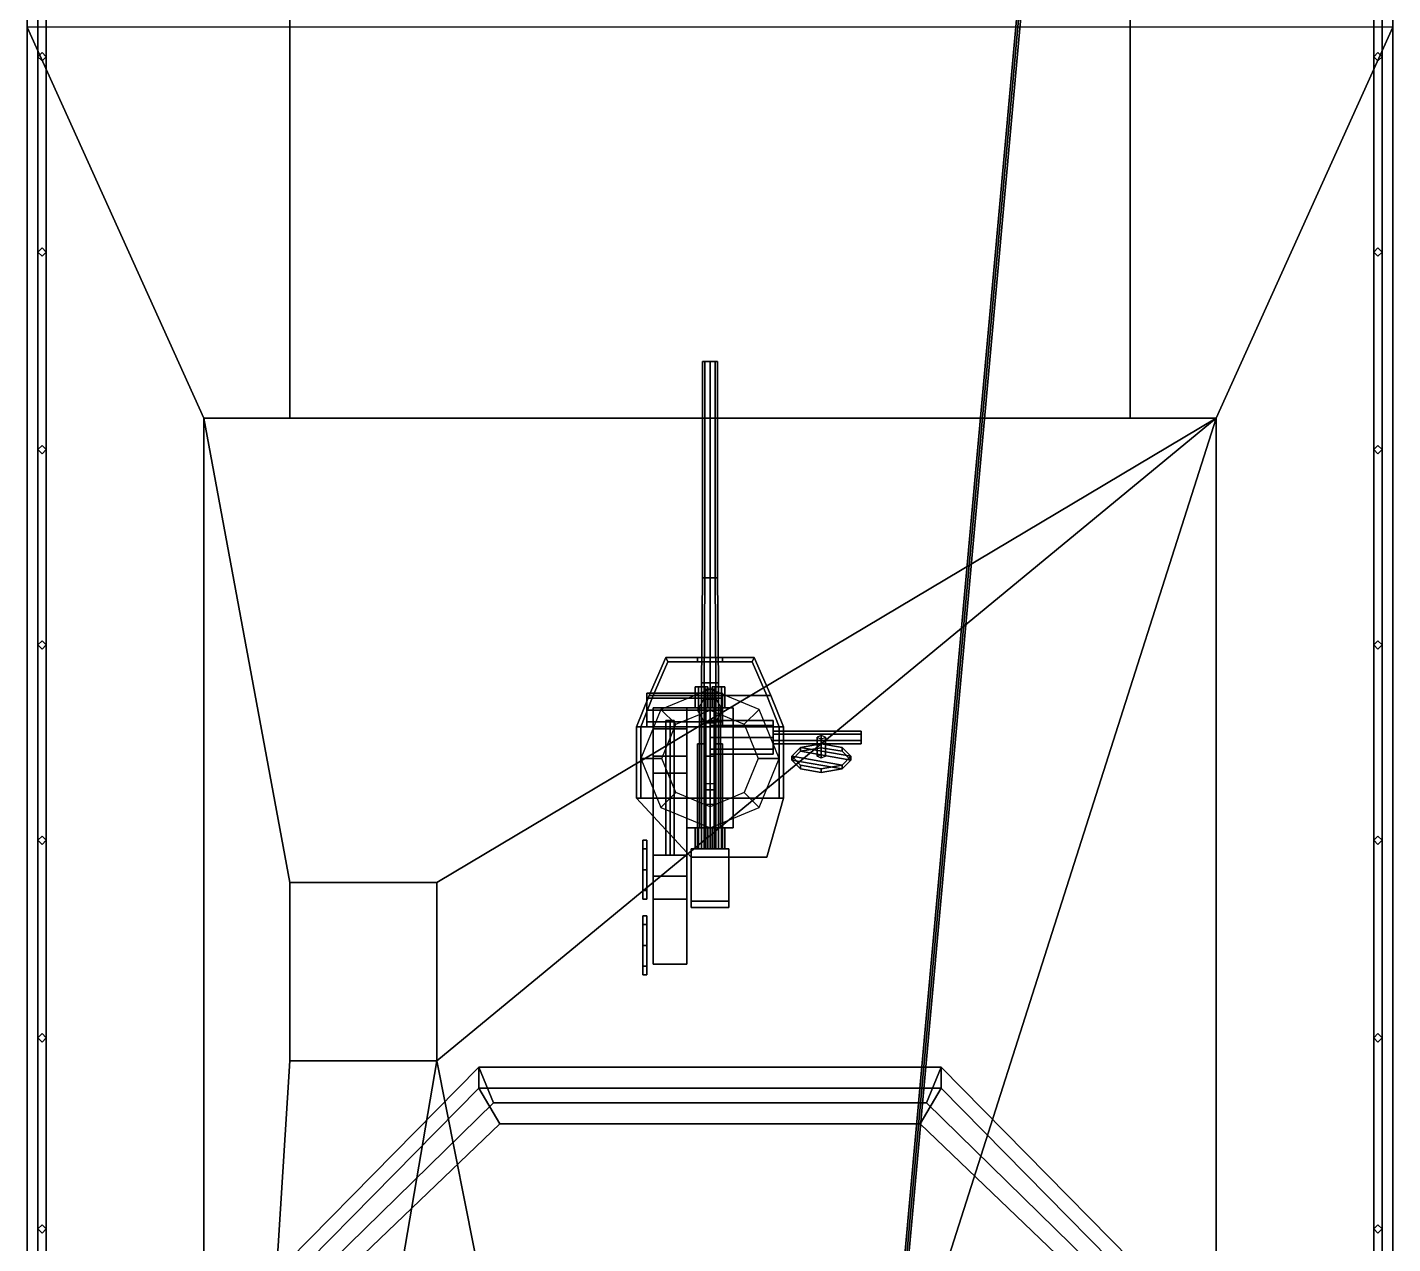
# Model space of a CAD drawing. Header units: millimetres. Extents: x -3.3 to 3.3, y -23.5 to 37.3.
# Drawn here: x -3.25 to 3.25, y -13.18 to -7.39 of the extents above; entities that cross this region are included whole.
import ezdxf

# ---------------------------------------------------------------- set-up
doc = ezdxf.new("R2010")
doc.units = ezdxf.units.MM
for name, color, linetype in [('gun', 1, 'Continuous'), ('railings', 6, 'Continuous'), ('sleeve', 5, 'Continuous'), ('turret', 2, 'Continuous')]:
    doc.layers.add(name, color=color, linetype=linetype)

msp = doc.modelspace()

# ---------------------------------------------------------------- linework, layer by layer
for points in [[(-3.25, 10.1, -1.68), (-3.25, -15.78, -1.68), (-3.25, -23.47), (-3.25, 19.01)], [(3.25, -23.47), (3.25, -15.78, -1.68), (3.25, 10.1, -1.68), (3.25, 19.01)], [(3.25, 10.1, -1.68), (3.25, -15.78, -1.68), (-3.25, -15.78, -1.68), (-3.25, 10.1, -1.68)], [(2.17, 0.51, 4.71), (2.18, 0.51, 4.7), (0.91, -13.53, 6.93), (0.9, -13.53, 6.94)], [(2.18, 0.51, 4.72), (2.17, 0.51, 4.71), (0.9, -13.53, 6.94), (0.91, -13.53, 6.95)], [(2.18, 0.51, 4.7), (2.19, 0.51, 4.71), (0.92, -13.53, 6.94), (0.91, -13.53, 6.93)], [(2.19, 0.51, 4.71), (2.18, 0.51, 4.72), (0.91, -13.53, 6.95), (0.92, -13.53, 6.94)], [(-3.25, -7.39), (-3.25, -15.78), (-3.25, -15.78, 2.17), (-3.25, -7.39, 2.17)], [(-3.25, -7.39, 2.17), (-3.25, -15.78, 2.17), (3.25, -15.78, 2.17), (3.25, -7.39, 2.17)], [(-3.25, -7.39, 2.17), (-3.25, -15.78, 2.17), (-2.41, -15.78, 2.17), (-2.41, -9.25, 2.17)], [(-3.25, -7.39, 2.17), (-2.41, -9.25, 2.17), (-2, -9.25, 2.17), (-2, -7.39, 2.17)], [(2, -9.25, 2.17), (2.41, -9.25, 2.17), (3.25, -7.39, 2.17), (2, -7.39, 2.17)], [(2.41, -15.78, 2.17), (3.25, -15.78, 2.17), (3.25, -7.39, 2.17), (2.41, -9.25, 2.17)], [(3.25, -15.78, 2.17), (3.25, -15.78), (3.25, -7.39), (3.25, -7.39, 2.17)], [(-2, -11.46, 3.3), (-2, -12.31, 3.3), (-2, -12.31, 3.32), (-2, -11.46, 3.32)], [(-1.3, -11.46, 3.32), (-1.3, -11.46, 3.3), (-2, -11.46, 3.3), (-2, -11.46, 3.32)], [(-2, -11.46, 3.32), (-2, -12.31, 3.32), (-1.3, -12.31, 3.32), (-1.3, -11.46, 3.32)], [(-1.3, -12.31, 3.32), (-1.3, -12.31, 3.3), (-1.3, -11.46, 3.3), (-1.3, -11.46, 3.32)], [(-2.41, -13.86, 4.19), (-2.41, -13.67, 4.37), (-1.1, -12.34, 4.37), (-1.03, -12.51, 4.19)], [(-2.41, -13.67, 4.37), (-2.41, -13.77, 4.37), (-1.1, -12.44, 4.37), (-1.1, -12.34, 4.37)], [(-2, -12.31, 3.32), (-2, -12.31, 3.3), (-1.3, -12.31, 3.3), (-1.3, -12.31, 3.32)], [(-1.1, -12.34, 4.37), (-1.1, -12.44, 4.37), (1.1, -12.44, 4.37), (1.1, -12.34, 4.37)], [(1.1, -12.34, 4.37), (1.03, -12.51, 4.19), (-1.03, -12.51, 4.19), (-1.1, -12.34, 4.37)], [(2.41, -13.67, 4.37), (2.41, -13.86, 4.19), (1.03, -12.51, 4.19), (1.1, -12.34, 4.37)], [(1.1, -12.34, 4.37), (1.1, -12.44, 4.37), (2.41, -13.77, 4.37), (2.41, -13.67, 4.37)], [(-1, -12.61, 4.19), (-1.1, -12.44, 4.37), (-2.41, -13.77, 4.37), (-2.41, -13.96, 4.19)], [(-1.1, -12.44, 4.37), (-1, -12.61, 4.19), (1, -12.61, 4.19), (1.1, -12.44, 4.37)], [(1.1, -12.44, 4.37), (1, -12.61, 4.19), (2.41, -13.96, 4.19), (2.41, -13.77, 4.37)], [(-2.41, -13.86, 3.3), (-2.41, -13.86, 4.19), (-1.03, -12.51, 4.19), (-1.03, -12.51, 3.3)], [(1.03, -12.51, 4.19), (1.03, -12.51, 3.3), (-1.03, -12.51, 3.3), (-1.03, -12.51, 4.19)], [(2.41, -13.86, 4.19), (2.41, -13.86, 3.3), (1.03, -12.51, 3.3), (1.03, -12.51, 4.19)], [(-1, -12.61, 3.3), (-1, -12.61, 4.19), (-2.41, -13.96, 4.19), (-2.41, -13.96, 3.3)], [(-1, -12.61, 4.19), (-1, -12.61, 3.3), (1, -12.61, 3.3), (1, -12.61, 4.19)], [(1, -12.61, 4.19), (1, -12.61, 3.3), (2.41, -13.96, 3.3), (2.41, -13.96, 4.19)]]:
    msp.add_3dface(points)
at = {"color": 3}
for points in [[(-2, -9.25, 3.83), (-2, 7.41, 3.83), (-2, 4.65, 3.51), (-2, -7.39, 3.51)], [(-2, 7.41, 3.83), (-2, -9.25, 3.83), (2, -9.25, 3.83), (2, 7.41, 3.83)], [(2, 7.41, 3.83), (2, -9.25, 3.83), (2, -7.39, 3.51), (2, 4.65, 3.51)], [(-2, -7.39, 3.51), (-2, -7.39, 2.17), (-2, -9.25, 2.17), (-2, -9.25, 3.83)], [(2, -9.25, 3.83), (2, -9.25, 2.17), (2, -7.39, 2.17), (2, -7.39, 3.51)], [(-2.41, -9.25, 3.3), (-2.41, -18.8, 3.3), (-2, -12.31, 3.3), (-2, -11.46, 3.3)], [(-2.41, -9.25, 2.17), (-2.41, -18.8, 2.17), (-2.41, -18.8, 3.3), (-2.41, -9.25, 3.3)], [(-2.41, -9.25, 3.3), (-2, -11.46, 3.3), (-1.3, -11.46, 3.3), (2.41, -9.25, 3.3)], [(-2, -9.25, 3.3), (-2, -9.25, 2.17), (-2.41, -9.25, 2.17), (-2.41, -9.25, 3.3)], [(-2, -9.25, 3.83), (-2, -9.25, 3.3), (2, -9.25, 3.3), (2, -9.25, 3.83)], [(2.41, -9.25, 3.3), (2.41, -9.25, 3.3), (-1.3, -11.46, 3.3), (-1.3, -12.31, 3.3)], [(1.08, -13.42, 3.3), (2.41, -9.25, 3.3), (-1.3, -12.31, 3.3), (-1.08, -13.42, 3.3)], [(1.08, -13.42, 3.3), (1.08, -15.28, 3.3), (2.41, -18.8, 3.3), (2.41, -9.25, 3.3)], [(2.41, -9.25, 3.3), (2.41, -9.25, 2.17), (2, -9.25, 2.17), (2, -9.25, 3.3)], [(2.41, -18.8, 3.3), (2.41, -18.8, 2.17), (2.41, -9.25, 2.17), (2.41, -9.25, 3.3)], [(-2, -12.31, 3.3), (-2.41, -18.8, 3.3), (-2.41, -18.8, 3.3), (-1.3, -12.31, 3.3)], [(-1.3, -12.31, 3.3), (-2.41, -18.8, 3.3), (-1.08, -15.28, 3.3), (-1.08, -13.42, 3.3)]]:
    msp.add_3dface(points, dxfattribs=at)
at = {"layer": 'gun'}
for points in [[(-0.035, -8.98, 4.53), (-0.0247, -8.98, 4.5053), (-0.0247, -10.01, 4.5053), (-0.035, -10.01, 4.53)], [(-0.0247, -8.98, 4.5547), (-0.035, -8.98, 4.53), (-0.035, -10.01, 4.53), (-0.0247, -10.01, 4.5547)], [(0.0247, -8.98, 4.5053), (-0.035, -8.98, 4.53), (-0.0247, -8.98, 4.5547), (0.035, -8.98, 4.53)], [(0, -8.98, 4.495), (-0.0247, -8.98, 4.5053), (-0.035, -8.98, 4.53), (0.0247, -8.98, 4.5053)], [(-0.0247, -8.98, 4.5053), (0, -8.98, 4.495), (0, -10.01, 4.495), (-0.0247, -10.01, 4.5053)], [(0, -8.98, 4.565), (-0.0247, -8.98, 4.5547), (-0.0247, -10.01, 4.5547), (0, -10.01, 4.565)], [(0.035, -8.98, 4.53), (-0.0247, -8.98, 4.5547), (0, -8.98, 4.565), (0.0247, -8.98, 4.5547)], [(0, -8.98, 4.495), (0.0247, -8.98, 4.5053), (0.0247, -10.01, 4.5053), (0, -10.01, 4.495)], [(0.0247, -8.98, 4.5547), (0, -8.98, 4.565), (0, -10.01, 4.565), (0.0247, -10.01, 4.5547)], [(0.0247, -8.98, 4.5053), (0.035, -8.98, 4.53), (0.035, -10.01, 4.53), (0.0247, -10.01, 4.5053)], [(0.035, -8.98, 4.53), (0.0247, -8.98, 4.5547), (0.0247, -10.01, 4.5547), (0.035, -10.01, 4.53)], [(-0.035, -10.01, 4.53), (-0.0247, -10.01, 4.5053), (-0.0283, -10.51, 4.5017), (-0.04, -10.51, 4.53)], [(-0.0247, -10.01, 4.5547), (-0.035, -10.01, 4.53), (-0.04, -10.51, 4.53), (-0.0283, -10.51, 4.5583)], [(-0.0247, -10.01, 4.5053), (0, -10.01, 4.495), (0, -10.51, 4.49), (-0.0283, -10.51, 4.5017)], [(0, -10.01, 4.565), (-0.0247, -10.01, 4.5547), (-0.0283, -10.51, 4.5583), (0, -10.51, 4.57)], [(0, -10.01, 4.495), (0.0247, -10.01, 4.5053), (0.0283, -10.51, 4.5017), (0, -10.51, 4.49)], [(0.0247, -10.01, 4.5547), (0, -10.01, 4.565), (0, -10.51, 4.57), (0.0283, -10.51, 4.5583)], [(0.0247, -10.01, 4.5053), (0.035, -10.01, 4.53), (0.04, -10.51, 4.53), (0.0283, -10.51, 4.5017)], [(0.035, -10.01, 4.53), (0.0247, -10.01, 4.5547), (0.0283, -10.51, 4.5583), (0.04, -10.51, 4.53)], [(-0.04, -11.3, 4.53), (-0.0283, -11.3, 4.5583), (-0.0283, -10.51, 4.5583), (-0.04, -10.51, 4.53)], [(-0.0283, -11.3, 4.5017), (-0.04, -11.3, 4.53), (-0.04, -10.51, 4.53), (-0.0283, -10.51, 4.5017)], [(-0.0283, -11.3, 4.5583), (0, -11.3, 4.57), (0, -10.51, 4.57), (-0.0283, -10.51, 4.5583)], [(0, -11.3, 4.49), (-0.0283, -11.3, 4.5017), (-0.0283, -10.51, 4.5017), (0, -10.51, 4.49)], [(0, -11.3, 4.57), (0.0283, -11.3, 4.5583), (0.0283, -10.51, 4.5583), (0, -10.51, 4.57)], [(0.0283, -11.3, 4.5017), (0, -11.3, 4.49), (0, -10.51, 4.49), (0.0283, -10.51, 4.5017)], [(0.0283, -11.3, 4.5583), (0.04, -11.3, 4.53), (0.04, -10.51, 4.53), (0.0283, -10.51, 4.5583)], [(0.04, -11.3, 4.53), (0.0283, -11.3, 4.5017), (0.0283, -10.51, 4.5017), (0.04, -10.51, 4.53)], [(-0.06, -11.3, 4.64), (-0.04, -11.3, 4.66), (-0.04, -10.8, 4.66), (-0.06, -10.8, 4.64)], [(-0.04, -11.3, 4.62), (-0.06, -11.3, 4.64), (-0.06, -10.8, 4.64), (-0.04, -10.8, 4.62)], [(-0.04, -11.3, 4.66), (-0.02, -11.3, 4.64), (-0.02, -10.8, 4.64), (-0.04, -10.8, 4.66)], [(-0.02, -11.3, 4.64), (-0.04, -11.3, 4.62), (-0.04, -10.8, 4.62), (-0.02, -10.8, 4.64)], [(0.02, -11.3, 4.64), (0.04, -11.3, 4.66), (0.04, -10.8, 4.66), (0.02, -10.8, 4.64)], [(0.04, -11.3, 4.62), (0.02, -11.3, 4.64), (0.02, -10.8, 4.64), (0.04, -10.8, 4.62)], [(0.04, -11.3, 4.66), (0.06, -11.3, 4.64), (0.06, -10.8, 4.64), (0.04, -10.8, 4.66)], [(0.06, -11.3, 4.64), (0.04, -11.3, 4.62), (0.04, -10.8, 4.62), (0.06, -10.8, 4.64)], [(0.09, -11.3, 4.67), (0.09, -11.3, 4.48), (-0.09, -11.3, 4.48), (-0.09, -11.3, 4.67)], [(-0.09, -11.34, 4.61), (-0.09, -11.3, 4.48), (-0.09, -11.55, 4.54), (-0.09, -11.55, 4.61)], [(0.09, -11.34, 4.67), (0.09, -11.3, 4.67), (-0.09, -11.3, 4.67), (-0.09, -11.34, 4.67)], [(-0.09, -11.3, 4.67), (-0.09, -11.3, 4.48), (-0.09, -11.34, 4.61), (-0.09, -11.34, 4.67)], [(-0.09, -11.55, 4.54), (-0.09, -11.3, 4.48), (-0.09, -11.58, 4.48), (-0.09, -11.58, 4.54)], [(-0.09, -11.58, 4.48), (-0.09, -11.3, 4.48), (0.09, -11.3, 4.48), (0.09, -11.58, 4.48)], [(0.09, -11.55, 4.54), (0.09, -11.3, 4.48), (0.09, -11.34, 4.61), (0.09, -11.55, 4.61)], [(0.09, -11.34, 4.61), (0.09, -11.3, 4.48), (0.09, -11.3, 4.67), (0.09, -11.34, 4.67)], [(0.09, -11.58, 4.48), (0.09, -11.3, 4.48), (0.09, -11.55, 4.54), (0.09, -11.58, 4.54)], [(0.09, -11.55, 4.61), (0.09, -11.34, 4.61), (-0.09, -11.34, 4.61), (-0.09, -11.55, 4.61)], [(-0.09, -11.34, 4.67), (-0.09, -11.34, 4.61), (0.09, -11.34, 4.61), (0.09, -11.34, 4.67)], [(-0.09, -11.55, 4.61), (-0.09, -11.55, 4.54), (0.09, -11.55, 4.54), (0.09, -11.55, 4.61)], [(0.09, -11.58, 4.54), (0.09, -11.55, 4.54), (-0.09, -11.55, 4.54), (-0.09, -11.58, 4.54)], [(-0.09, -11.58, 4.54), (-0.09, -11.58, 4.48), (0.09, -11.58, 4.48), (0.09, -11.58, 4.54)]]:
    msp.add_3dface(points, dxfattribs=at)
at = {"layer": 'railings'}
for points in [[(-3.16, 20.36, 2.65), (-3.16, -23.38, 2.65), (-3.2, -23.38, 2.65), (-3.2, 20.36, 2.65)], [(-3.2, 20.36, 2.65), (-3.2, -23.38, 2.65), (-3.16, -23.38, 2.65), (-3.16, 20.36, 2.65)], [(-3.2, 20.36, 3.11), (-3.2, -23.38, 3.11), (-3.16, -23.38, 3.11), (-3.16, 20.36, 3.11)], [(-3.16, 20.36, 3.11), (-3.16, -23.38, 3.11), (-3.2, -23.38, 3.11), (-3.2, 20.36, 3.11)], [(3.16, 20.36, 2.65), (3.16, -23.38, 2.65), (3.2, -23.38, 2.65), (3.2, 20.36, 2.65)], [(3.2, 20.36, 2.65), (3.2, -23.38, 2.65), (3.16, -23.38, 2.65), (3.16, 20.36, 2.65)], [(3.16, 20.36, 3.11), (3.16, -23.38, 3.11), (3.2, -23.38, 3.11), (3.2, 20.36, 3.11)], [(3.2, 20.36, 3.11), (3.2, -23.38, 3.11), (3.16, -23.38, 3.11), (3.16, 20.36, 3.11)], [(-3.18, -7.51, 2.17), (-3.2, -7.53, 2.17), (-3.2, -7.53, 3.11), (-3.18, -7.51, 3.11)], [(-3.2, -7.53, 2.17), (-3.18, -7.55, 2.17), (-3.18, -7.55, 3.11), (-3.2, -7.53, 3.11)], [(-3.16, -7.53, 2.17), (-3.18, -7.51, 2.17), (-3.18, -7.51, 3.11), (-3.16, -7.53, 3.11)], [(-3.18, -7.55, 2.17), (-3.16, -7.53, 2.17), (-3.16, -7.53, 3.11), (-3.18, -7.55, 3.11)], [(3.18, -7.51, 2.17), (3.16, -7.53, 2.17), (3.16, -7.53, 3.11), (3.18, -7.51, 3.11)], [(3.16, -7.53, 2.17), (3.18, -7.55, 2.17), (3.18, -7.55, 3.11), (3.16, -7.53, 3.11)], [(3.2, -7.53, 2.17), (3.18, -7.51, 2.17), (3.18, -7.51, 3.11), (3.2, -7.53, 3.11)], [(3.18, -7.55, 2.17), (3.2, -7.53, 2.17), (3.2, -7.53, 3.11), (3.18, -7.55, 3.11)], [(-3.18, -8.44, 2.17), (-3.2, -8.46, 2.17), (-3.2, -8.46, 3.11), (-3.18, -8.44, 3.11)], [(-3.16, -8.46, 2.17), (-3.18, -8.44, 2.17), (-3.18, -8.44, 3.11), (-3.16, -8.46, 3.11)], [(3.18, -8.44, 2.17), (3.16, -8.46, 2.17), (3.16, -8.46, 3.11), (3.18, -8.44, 3.11)], [(3.2, -8.46, 2.17), (3.18, -8.44, 2.17), (3.18, -8.44, 3.11), (3.2, -8.46, 3.11)], [(-3.2, -8.46, 2.17), (-3.18, -8.48, 2.17), (-3.18, -8.48, 3.11), (-3.2, -8.46, 3.11)], [(-3.18, -8.48, 2.17), (-3.16, -8.46, 2.17), (-3.16, -8.46, 3.11), (-3.18, -8.48, 3.11)], [(3.16, -8.46, 2.17), (3.18, -8.48, 2.17), (3.18, -8.48, 3.11), (3.16, -8.46, 3.11)], [(3.18, -8.48, 2.17), (3.2, -8.46, 2.17), (3.2, -8.46, 3.11), (3.18, -8.48, 3.11)], [(-3.18, -9.38, 2.17), (-3.2, -9.4, 2.17), (-3.2, -9.4, 3.11), (-3.18, -9.38, 3.11)], [(-3.2, -9.4, 2.17), (-3.18, -9.42, 2.17), (-3.18, -9.42, 3.11), (-3.2, -9.4, 3.11)], [(-3.16, -9.4, 2.17), (-3.18, -9.38, 2.17), (-3.18, -9.38, 3.11), (-3.16, -9.4, 3.11)], [(-3.18, -9.42, 2.17), (-3.16, -9.4, 2.17), (-3.16, -9.4, 3.11), (-3.18, -9.42, 3.11)], [(3.18, -9.38, 2.17), (3.16, -9.4, 2.17), (3.16, -9.4, 3.11), (3.18, -9.38, 3.11)], [(3.16, -9.4, 2.17), (3.18, -9.42, 2.17), (3.18, -9.42, 3.11), (3.16, -9.4, 3.11)], [(3.2, -9.4, 2.17), (3.18, -9.38, 2.17), (3.18, -9.38, 3.11), (3.2, -9.4, 3.11)], [(3.18, -9.42, 2.17), (3.2, -9.4, 2.17), (3.2, -9.4, 3.11), (3.18, -9.42, 3.11)], [(-3.18, -10.31, 2.17), (-3.2, -10.33, 2.17), (-3.2, -10.33, 3.11), (-3.18, -10.31, 3.11)], [(-3.2, -10.33, 2.17), (-3.18, -10.35, 2.17), (-3.18, -10.35, 3.11), (-3.2, -10.33, 3.11)], [(-3.16, -10.33, 2.17), (-3.18, -10.31, 2.17), (-3.18, -10.31, 3.11), (-3.16, -10.33, 3.11)], [(-3.18, -10.35, 2.17), (-3.16, -10.33, 2.17), (-3.16, -10.33, 3.11), (-3.18, -10.35, 3.11)], [(3.18, -10.31, 2.17), (3.16, -10.33, 2.17), (3.16, -10.33, 3.11), (3.18, -10.31, 3.11)], [(3.16, -10.33, 2.17), (3.18, -10.35, 2.17), (3.18, -10.35, 3.11), (3.16, -10.33, 3.11)], [(3.2, -10.33, 2.17), (3.18, -10.31, 2.17), (3.18, -10.31, 3.11), (3.2, -10.33, 3.11)], [(3.18, -10.35, 2.17), (3.2, -10.33, 2.17), (3.2, -10.33, 3.11), (3.18, -10.35, 3.11)], [(-3.18, -11.24, 2.17), (-3.2, -11.26, 2.17), (-3.2, -11.26, 3.11), (-3.18, -11.24, 3.11)], [(-3.16, -11.26, 2.17), (-3.18, -11.24, 2.17), (-3.18, -11.24, 3.11), (-3.16, -11.26, 3.11)], [(3.18, -11.24, 2.17), (3.16, -11.26, 2.17), (3.16, -11.26, 3.11), (3.18, -11.24, 3.11)], [(3.2, -11.26, 2.17), (3.18, -11.24, 2.17), (3.18, -11.24, 3.11), (3.2, -11.26, 3.11)], [(-3.2, -11.26, 2.17), (-3.18, -11.28, 2.17), (-3.18, -11.28, 3.11), (-3.2, -11.26, 3.11)], [(-3.18, -11.28, 2.17), (-3.16, -11.26, 2.17), (-3.16, -11.26, 3.11), (-3.18, -11.28, 3.11)], [(3.16, -11.26, 2.17), (3.18, -11.28, 2.17), (3.18, -11.28, 3.11), (3.16, -11.26, 3.11)], [(3.18, -11.28, 2.17), (3.2, -11.26, 2.17), (3.2, -11.26, 3.11), (3.18, -11.28, 3.11)], [(-3.18, -12.18, 2.17), (-3.2, -12.2, 2.17), (-3.2, -12.2, 3.11), (-3.18, -12.18, 3.11)], [(-3.2, -12.2, 2.17), (-3.18, -12.22, 2.17), (-3.18, -12.22, 3.11), (-3.2, -12.2, 3.11)], [(-3.16, -12.2, 2.17), (-3.18, -12.18, 2.17), (-3.18, -12.18, 3.11), (-3.16, -12.2, 3.11)], [(-3.18, -12.22, 2.17), (-3.16, -12.2, 2.17), (-3.16, -12.2, 3.11), (-3.18, -12.22, 3.11)], [(3.18, -12.18, 2.17), (3.16, -12.2, 2.17), (3.16, -12.2, 3.11), (3.18, -12.18, 3.11)], [(3.16, -12.2, 2.17), (3.18, -12.22, 2.17), (3.18, -12.22, 3.11), (3.16, -12.2, 3.11)], [(3.2, -12.2, 2.17), (3.18, -12.18, 2.17), (3.18, -12.18, 3.11), (3.2, -12.2, 3.11)], [(3.18, -12.22, 2.17), (3.2, -12.2, 2.17), (3.2, -12.2, 3.11), (3.18, -12.22, 3.11)], [(-3.18, -13.09, 2.17), (-3.2, -13.11, 2.17), (-3.2, -13.11, 3.11), (-3.18, -13.09, 3.11)], [(-3.2, -13.11, 2.17), (-3.18, -13.13, 2.17), (-3.18, -13.13, 3.11), (-3.2, -13.11, 3.11)], [(-3.16, -13.11, 2.17), (-3.18, -13.09, 2.17), (-3.18, -13.09, 3.11), (-3.16, -13.11, 3.11)], [(-3.18, -13.13, 2.17), (-3.16, -13.11, 2.17), (-3.16, -13.11, 3.11), (-3.18, -13.13, 3.11)], [(3.18, -13.09, 2.17), (3.16, -13.11, 2.17), (3.16, -13.11, 3.11), (3.18, -13.09, 3.11)], [(3.16, -13.11, 2.17), (3.18, -13.13, 2.17), (3.18, -13.13, 3.11), (3.16, -13.11, 3.11)], [(3.2, -13.11, 2.17), (3.18, -13.09, 2.17), (3.18, -13.09, 3.11), (3.2, -13.11, 3.11)], [(3.18, -13.13, 2.17), (3.2, -13.11, 2.17), (3.2, -13.11, 3.11), (3.18, -13.13, 3.11)]]:
    msp.add_3dface(points, dxfattribs=at)
at = {"layer": 'sleeve'}
for points in [[(-0.055, -10.63, 4.614), (-0.07, -10.63, 4.64), (-0.07, -10.53, 4.64), (-0.055, -10.53, 4.614)], [(-0.07, -10.63, 4.64), (-0.055, -10.63, 4.666), (-0.055, -10.53, 4.666), (-0.07, -10.53, 4.64)], [(-0.07, -10.53, 4.64), (-0.01, -10.53, 4.64), (-0.025, -10.53, 4.614), (-0.055, -10.53, 4.614)], [(-0.055, -10.53, 4.666), (-0.025, -10.53, 4.666), (-0.01, -10.53, 4.64), (-0.07, -10.53, 4.64)], [(-0.025, -10.63, 4.614), (-0.055, -10.63, 4.614), (-0.055, -10.53, 4.614), (-0.025, -10.53, 4.614)], [(-0.055, -10.63, 4.666), (-0.025, -10.63, 4.666), (-0.025, -10.53, 4.666), (-0.055, -10.53, 4.666)], [(-0.01, -10.63, 4.64), (-0.025, -10.63, 4.614), (-0.025, -10.53, 4.614), (-0.01, -10.53, 4.64)], [(-0.025, -10.63, 4.666), (-0.01, -10.63, 4.64), (-0.01, -10.53, 4.64), (-0.025, -10.53, 4.666)], [(0.025, -10.63, 4.614), (0.01, -10.63, 4.64), (0.01, -10.53, 4.64), (0.025, -10.53, 4.614)], [(0.01, -10.63, 4.64), (0.025, -10.63, 4.666), (0.025, -10.53, 4.666), (0.01, -10.53, 4.64)], [(0.025, -10.53, 4.666), (0.055, -10.53, 4.666), (0.07, -10.53, 4.64), (0.01, -10.53, 4.64)], [(0.01, -10.53, 4.64), (0.07, -10.53, 4.64), (0.055, -10.53, 4.614), (0.025, -10.53, 4.614)], [(0.055, -10.63, 4.614), (0.025, -10.63, 4.614), (0.025, -10.53, 4.614), (0.055, -10.53, 4.614)], [(0.025, -10.63, 4.666), (0.055, -10.63, 4.666), (0.055, -10.53, 4.666), (0.025, -10.53, 4.666)], [(0.07, -10.63, 4.64), (0.055, -10.63, 4.614), (0.055, -10.53, 4.614), (0.07, -10.53, 4.64)], [(0.055, -10.63, 4.666), (0.07, -10.63, 4.64), (0.07, -10.53, 4.64), (0.055, -10.53, 4.666)], [(0.02, -10.7, 4.27), (0.02, -10.54, 4.36), (-0.02, -10.54, 4.36), (-0.02, -10.7, 4.27)], [(-0.02, -10.7, 4.27), (-0.02, -10.54, 4.36), (-0.02, -10.54, 4.32), (-0.02, -10.7, 4.23)], [(-0.02, -10.7, 4.23), (-0.02, -10.54, 4.32), (0.02, -10.54, 4.32), (0.02, -10.7, 4.23)], [(-0.02, -10.54, 4.32), (-0.02, -10.54, 4.36), (0.02, -10.54, 4.36), (0.02, -10.54, 4.32)], [(0.02, -10.54, 4.32), (0.02, -10.54, 4.36), (0.02, -10.7, 4.27), (0.02, -10.7, 4.23)], [(0.11, -10.63, 4.65), (0.11, -10.63, 4.48), (-0.11, -10.63, 4.48), (-0.11, -10.63, 4.65)], [(0.05, -10.63, 4.72), (0.11, -10.63, 4.65), (-0.11, -10.63, 4.65), (-0.05, -10.63, 4.72)], [(-0.11, -10.63, 4.65), (-0.11, -10.63, 4.48), (-0.11, -11.2, 4.48), (-0.11, -11.2, 4.65)], [(-0.11, -11.2, 4.48), (-0.11, -10.63, 4.48), (0.11, -10.63, 4.48), (0.11, -11.2, 4.48)], [(-0.05, -10.63, 4.72), (-0.11, -10.63, 4.65), (-0.11, -11.2, 4.65), (-0.05, -11.2, 4.72)], [(0.05, -11.2, 4.72), (0.05, -10.63, 4.72), (-0.05, -10.63, 4.72), (-0.05, -11.2, 4.72)], [(0.11, -11.2, 4.65), (0.11, -10.63, 4.65), (0.05, -10.63, 4.72), (0.05, -11.2, 4.72)], [(0.11, -11.2, 4.48), (0.11, -10.63, 4.48), (0.11, -10.63, 4.65), (0.11, -11.2, 4.65)], [(-0.02, -10.86, 4.24), (-0.02, -10.7, 4.27), (-0.02, -10.7, 4.23), (-0.02, -10.86, 4.2)], [(0.02, -10.86, 4.24), (0.02, -10.7, 4.27), (-0.02, -10.7, 4.27), (-0.02, -10.86, 4.24)], [(-0.02, -10.86, 4.2), (-0.02, -10.7, 4.23), (0.02, -10.7, 4.23), (0.02, -10.86, 4.2)], [(0.02, -10.7, 4.23), (0.02, -10.7, 4.27), (0.02, -10.86, 4.24), (0.02, -10.86, 4.2)], [(0.02, -11.02, 4.26), (0.02, -10.86, 4.24), (-0.02, -10.86, 4.24), (-0.02, -11.02, 4.26)], [(-0.02, -11.02, 4.26), (-0.02, -10.86, 4.24), (-0.02, -10.86, 4.2), (-0.02, -11.06, 4.22)], [(-0.02, -11.06, 4.22), (-0.02, -10.86, 4.2), (0.02, -10.86, 4.2), (0.02, -11.06, 4.22)], [(0.02, -10.86, 4.2), (0.02, -10.86, 4.24), (0.02, -11.02, 4.26), (0.02, -11.06, 4.22)], [(0.02, -10.99, 4.48), (0.02, -11.02, 4.26), (-0.02, -11.02, 4.26), (-0.02, -10.99, 4.48)], [(-0.02, -10.99, 4.48), (-0.02, -11.02, 4.26), (-0.02, -11.06, 4.22), (-0.02, -11.09, 4.48)], [(0.02, -11.06, 4.22), (0.02, -11.02, 4.26), (0.02, -10.99, 4.48), (0.02, -11.09, 4.48)], [(-0.02, -11.09, 4.48), (-0.02, -11.06, 4.22), (0.02, -11.06, 4.22), (0.02, -11.09, 4.48)], [(-0.11, -11.2, 4.65), (-0.11, -11.2, 4.48), (0.11, -11.2, 4.48), (0.11, -11.2, 4.65)], [(-0.05, -11.2, 4.72), (-0.11, -11.2, 4.65), (0.11, -11.2, 4.65), (0.05, -11.2, 4.72)], [(-0.07, -11.3, 4.64), (-0.055, -11.3, 4.666), (-0.055, -11.2, 4.666), (-0.07, -11.2, 4.64)], [(-0.055, -11.3, 4.614), (-0.07, -11.3, 4.64), (-0.07, -11.2, 4.64), (-0.055, -11.2, 4.614)], [(-0.055, -11.3, 4.666), (-0.025, -11.3, 4.666), (-0.025, -11.2, 4.666), (-0.055, -11.2, 4.666)], [(-0.025, -11.3, 4.614), (-0.055, -11.3, 4.614), (-0.055, -11.2, 4.614), (-0.025, -11.2, 4.614)], [(-0.025, -11.3, 4.666), (-0.01, -11.3, 4.64), (-0.01, -11.2, 4.64), (-0.025, -11.2, 4.666)], [(-0.01, -11.3, 4.64), (-0.025, -11.3, 4.614), (-0.025, -11.2, 4.614), (-0.01, -11.2, 4.64)], [(0.01, -11.3, 4.64), (0.025, -11.3, 4.666), (0.025, -11.2, 4.666), (0.01, -11.2, 4.64)], [(0.025, -11.3, 4.614), (0.01, -11.3, 4.64), (0.01, -11.2, 4.64), (0.025, -11.2, 4.614)], [(0.025, -11.3, 4.666), (0.055, -11.3, 4.666), (0.055, -11.2, 4.666), (0.025, -11.2, 4.666)], [(0.055, -11.3, 4.614), (0.025, -11.3, 4.614), (0.025, -11.2, 4.614), (0.055, -11.2, 4.614)], [(0.055, -11.3, 4.666), (0.07, -11.3, 4.64), (0.07, -11.2, 4.64), (0.055, -11.2, 4.666)], [(0.07, -11.3, 4.64), (0.055, -11.3, 4.614), (0.055, -11.2, 4.614), (0.07, -11.2, 4.64)], [(-0.01, -11.3, 4.64), (-0.07, -11.3, 4.64), (-0.055, -11.3, 4.614), (-0.025, -11.3, 4.614)], [(-0.025, -11.3, 4.666), (-0.055, -11.3, 4.666), (-0.07, -11.3, 4.64), (-0.01, -11.3, 4.64)], [(0.055, -11.3, 4.666), (0.025, -11.3, 4.666), (0.01, -11.3, 4.64), (0.07, -11.3, 4.64)], [(0.07, -11.3, 4.64), (0.01, -11.3, 4.64), (0.025, -11.3, 4.614), (0.055, -11.3, 4.614)]]:
    msp.add_3dface(points, dxfattribs=at)
at = {"layer": 'turret'}
for points in [[(-0.29, -10.57, 4.26), (-0.21, -10.39, 4.18), (-0.21, -10.39, 3.4), (-0.29, -10.57, 3.4)], [(-0.29, -10.57, 3.4), (-0.21, -10.39, 3.4), (0.21, -10.39, 3.4), (0.29, -10.57, 3.4)], [(-0.2, -10.41, 4.18), (-0.21, -10.39, 4.18), (-0.29, -10.57, 4.26), (-0.27, -10.57, 4.26)], [(-0.21, -10.39, 4.18), (-0.06, -10.39, 4.18), (-0.06, -10.39, 3.42), (-0.21, -10.39, 3.4)], [(0.06, -10.39, 3.42), (0.21, -10.39, 3.4), (-0.21, -10.39, 3.4), (-0.06, -10.39, 3.42)], [(-0.06, -10.41, 4.18), (-0.06, -10.39, 4.18), (-0.21, -10.39, 4.18), (-0.2, -10.41, 4.18)], [(-0.06, -10.41, 3.42), (-0.06, -10.39, 3.42), (-0.06, -10.39, 4.18), (-0.06, -10.41, 4.18)], [(0.06, -10.41, 3.42), (0.06, -10.39, 3.42), (-0.06, -10.39, 3.42), (-0.06, -10.41, 3.42)], [(0.06, -10.41, 4.18), (0.06, -10.39, 4.18), (0.06, -10.39, 3.42), (0.06, -10.41, 3.42)], [(0.06, -10.39, 4.18), (0.21, -10.39, 4.18), (0.21, -10.39, 3.4), (0.06, -10.39, 3.42)], [(0.2, -10.41, 4.18), (0.21, -10.39, 4.18), (0.06, -10.39, 4.18), (0.06, -10.41, 4.18)], [(0.21, -10.39, 4.18), (0.2, -10.41, 4.18), (0.27, -10.57, 4.26), (0.29, -10.57, 4.26)], [(0.29, -10.57, 3.4), (0.21, -10.39, 3.4), (0.21, -10.39, 4.18), (0.29, -10.57, 4.26)], [(-0.27, -10.57, 3.42), (-0.2, -10.41, 3.42), (-0.2, -10.41, 4.18), (-0.27, -10.57, 4.26)], [(0.27, -10.57, 3.42), (0.2, -10.41, 3.42), (-0.2, -10.41, 3.42), (-0.27, -10.57, 3.42)], [(-0.2, -10.41, 3.42), (-0.06, -10.41, 3.42), (-0.06, -10.41, 4.18), (-0.2, -10.41, 4.18)], [(0.06, -10.41, 3.42), (0.2, -10.41, 3.42), (0.2, -10.41, 4.18), (0.06, -10.41, 4.18)], [(0.27, -10.57, 4.26), (0.2, -10.41, 4.18), (0.2, -10.41, 3.42), (0.27, -10.57, 3.42)], [(-0.35, -10.72, 4.03), (-0.29, -10.57, 4.26), (-0.29, -10.57, 3.4), (-0.35, -10.72, 3.4)], [(-0.27, -10.57, 4.26), (-0.29, -10.57, 4.26), (-0.35, -10.72, 4.03), (-0.33, -10.72, 4.03)], [(-0.35, -10.72, 3.4), (-0.29, -10.57, 3.4), (0.29, -10.57, 3.4), (0.35, -10.72, 3.4)], [(-0.33, -10.72, 3.42), (-0.27, -10.57, 3.42), (-0.27, -10.57, 4.26), (-0.33, -10.72, 4.03)], [(0.33, -10.72, 3.42), (0.27, -10.57, 3.42), (-0.27, -10.57, 3.42), (-0.33, -10.72, 3.42)], [(-0.3, -10.56, 4.36), (-0.3, -10.5834, 4.4166), (0.06, -10.5834, 4.4166), (0.06, -10.56, 4.36)], [(-0.3, -10.5834, 4.3034), (-0.3, -10.56, 4.36), (0.06, -10.56, 4.36), (0.06, -10.5834, 4.3034)], [(-0.3, -10.5834, 4.3034), (-0.3, -10.72, 4.36), (-0.3, -10.6966, 4.4166), (-0.3, -10.56, 4.36)], [(-0.3, -10.56, 4.36), (-0.3, -10.6966, 4.4166), (-0.3, -10.64, 4.44), (-0.3, -10.5834, 4.4166)], [(-0.3, -10.5834, 4.4166), (-0.3, -10.64, 4.44), (0.06, -10.64, 4.44), (0.06, -10.5834, 4.4166)], [(-0.3, -10.64, 4.28), (-0.3, -10.5834, 4.3034), (0.06, -10.5834, 4.3034), (0.06, -10.64, 4.28)], [(-0.3, -10.64, 4.28), (-0.3, -10.6966, 4.3034), (-0.3, -10.72, 4.36), (-0.3, -10.5834, 4.3034)], [(0, -10.54, 3.3), (-0.2333, -10.6367, 3.3), (-0.1626, -10.7074, 3.4), (0, -10.64, 3.4)], [(-0.03, -10.588, 3.42), (-0.06, -10.64, 3.42), (-0.06, -10.64, 4.28), (-0.03, -10.588, 4.31)], [(0.03, -10.588, 3.42), (-0.03, -10.588, 3.42), (-0.03, -10.588, 4.31), (0.03, -10.588, 4.31)], [(0.2333, -10.6367, 3.3), (0, -10.54, 3.3), (0, -10.64, 3.4), (0.1626, -10.7074, 3.4)], [(0.06, -10.64, 3.42), (0.03, -10.588, 3.42), (0.03, -10.588, 4.31), (0.06, -10.64, 4.28)], [(0.06, -10.56, 4.36), (0.06, -10.6966, 4.3034), (0.06, -10.64, 4.28), (0.06, -10.5834, 4.3034)], [(0.06, -10.5834, 4.4166), (0.06, -10.72, 4.36), (0.06, -10.6966, 4.3034), (0.06, -10.56, 4.36)], [(0.06, -10.64, 4.44), (0.06, -10.6966, 4.4166), (0.06, -10.72, 4.36), (0.06, -10.5834, 4.4166)], [(0.29, -10.57, 4.26), (0.27, -10.57, 4.26), (0.33, -10.72, 4.03), (0.35, -10.72, 4.03)], [(0.33, -10.72, 4.03), (0.27, -10.57, 4.26), (0.27, -10.57, 3.42), (0.33, -10.72, 3.42)], [(0.35, -10.72, 3.4), (0.29, -10.57, 3.4), (0.29, -10.57, 4.26), (0.35, -10.72, 4.03)], [(-0.2333, -10.6367, 3.3), (-0.33, -10.87, 3.3), (-0.23, -10.87, 3.4), (-0.1626, -10.7074, 3.4)], [(-0.3, -10.64, 4.44), (-0.3, -10.6966, 4.4166), (0.06, -10.6966, 4.4166), (0.06, -10.64, 4.44)], [(-0.3, -10.6966, 4.3034), (-0.3, -10.64, 4.28), (0.06, -10.64, 4.28), (0.06, -10.6966, 4.3034)], [(-0.11, -10.94, 4.56), (-0.11, -10.63, 4.48), (-0.27, -10.63, 4.48), (-0.27, -10.94, 4.56)], [(-0.11, -10.63, 4.48), (-0.11, -10.73, 4.22), (-0.27, -10.73, 4.22), (-0.27, -10.63, 4.48)], [(-0.27, -10.63, 4.48), (-0.27, -10.73, 4.22), (-0.27, -10.86, 4.2), (-0.27, -10.86, 4.48)], [(-0.27, -10.94, 4.56), (-0.27, -10.63, 4.48), (-0.27, -11.33, 4.48), (-0.27, -11.54, 4.56)], [(-0.11, -10.86, 4.2), (-0.11, -10.73, 4.22), (-0.11, -10.63, 4.48), (-0.11, -10.86, 4.48)], [(-0.11, -11.33, 4.48), (-0.11, -10.63, 4.48), (-0.11, -10.94, 4.56), (-0.11, -11.54, 4.56)], [(-0.06, -10.64, 3.42), (-0.03, -10.692, 3.42), (-0.03, -10.692, 4.31), (-0.06, -10.64, 4.28)], [(0.03, -10.692, 3.42), (0.06, -10.64, 3.42), (0.06, -10.64, 4.28), (0.03, -10.692, 4.31)], [(0.33, -10.87, 3.3), (0.2333, -10.6367, 3.3), (0.1626, -10.7074, 3.4), (0.23, -10.87, 3.4)], [(-0.35, -11.06, 3.4), (-0.35, -10.72, 3.4), (0.35, -10.72, 3.4), (0.35, -11.06, 3.4)], [(-0.33, -10.72, 4.03), (-0.35, -10.72, 4.03), (-0.35, -11.06, 3.46), (-0.33, -11.06, 3.46)], [(-0.35, -11.06, 3.46), (-0.35, -10.72, 4.03), (-0.35, -10.72, 3.4), (-0.35, -11.06, 3.4)], [(0.33, -11.06, 3.42), (0.33, -10.72, 3.42), (-0.33, -10.72, 3.42), (-0.33, -11.06, 3.42)], [(-0.33, -11.06, 3.42), (-0.33, -10.72, 3.42), (-0.33, -10.72, 4.03), (-0.33, -11.06, 3.46)], [(-0.3, -10.6966, 4.4166), (-0.3, -10.72, 4.36), (0.06, -10.72, 4.36), (0.06, -10.6966, 4.4166)], [(-0.3, -10.72, 4.36), (-0.3, -10.6966, 4.3034), (0.06, -10.6966, 4.3034), (0.06, -10.72, 4.36)], [(-0.21, -11.33, 4.28), (-0.19, -11.33, 4.3), (-0.19, -10.69, 4.35), (-0.21, -10.69, 4.33)], [(-0.19, -11.33, 4.26), (-0.21, -11.33, 4.28), (-0.21, -10.69, 4.33), (-0.19, -10.69, 4.31)], [(-0.19, -11.33, 4.3), (-0.17, -11.33, 4.28), (-0.17, -10.69, 4.33), (-0.19, -10.69, 4.35)], [(-0.17, -11.33, 4.28), (-0.19, -11.33, 4.26), (-0.19, -10.69, 4.31), (-0.17, -10.69, 4.33)], [(-0.03, -10.692, 3.42), (0.03, -10.692, 3.42), (0.03, -10.692, 4.31), (-0.03, -10.692, 4.31)], [(0, -10.7134, 4.1534), (0, -10.69, 4.21), (0.3, -10.69, 4.21), (0.3, -10.7134, 4.1534)], [(0, -10.69, 4.21), (0, -10.7134, 4.2666), (0.3, -10.7134, 4.2666), (0.3, -10.69, 4.21)], [(0, -10.69, 4.21), (0, -10.8266, 4.2666), (0, -10.77, 4.29), (0, -10.7134, 4.2666)], [(0, -10.7134, 4.1534), (0, -10.85, 4.21), (0, -10.8266, 4.2666), (0, -10.69, 4.21)], [(0, -10.77, 4.13), (0, -10.7134, 4.1534), (0.3, -10.7134, 4.1534), (0.3, -10.77, 4.13)], [(0, -10.7134, 4.2666), (0, -10.77, 4.29), (0.3, -10.77, 4.29), (0.3, -10.7134, 4.2666)], [(0, -10.77, 4.13), (0, -10.8266, 4.1534), (0, -10.85, 4.21), (0, -10.7134, 4.1534)], [(0.3, -10.7134, 4.2666), (0.3, -10.85, 4.21), (0.3, -10.8266, 4.1534), (0.3, -10.69, 4.21)], [(0.3, -10.69, 4.21), (0.3, -10.8266, 4.1534), (0.3, -10.77, 4.13), (0.3, -10.7134, 4.1534)], [(0.3, -10.77, 4.29), (0.3, -10.8266, 4.2666), (0.3, -10.85, 4.21), (0.3, -10.7134, 4.2666)], [(0.35, -10.72, 4.03), (0.33, -10.72, 4.03), (0.33, -11.06, 3.46), (0.35, -11.06, 3.46)], [(0.33, -11.06, 3.46), (0.33, -10.72, 4.03), (0.33, -10.72, 3.42), (0.33, -11.06, 3.42)], [(0.35, -11.06, 3.4), (0.35, -10.72, 3.4), (0.35, -10.72, 4.03), (0.35, -11.06, 3.46)], [(-0.27, -10.86, 4.2), (-0.27, -10.73, 4.22), (-0.11, -10.73, 4.22), (-0.11, -10.86, 4.2)], [(0, -10.8266, 4.1534), (0, -10.77, 4.13), (0.3, -10.77, 4.13), (0.3, -10.8266, 4.1534)], [(0, -10.77, 4.29), (0, -10.8266, 4.2666), (0.3, -10.8266, 4.2666), (0.3, -10.77, 4.29)], [(0.3, -10.74, 4.21), (0.3, -10.755, 4.236), (0.72, -10.755, 4.236), (0.72, -10.74, 4.21)], [(0.3, -10.755, 4.184), (0.3, -10.74, 4.21), (0.72, -10.74, 4.21), (0.72, -10.755, 4.184)], [(0.3, -10.755, 4.236), (0.3, -10.785, 4.236), (0.72, -10.785, 4.236), (0.72, -10.755, 4.236)], [(0.3, -10.785, 4.184), (0.3, -10.755, 4.184), (0.72, -10.755, 4.184), (0.72, -10.785, 4.184)], [(0.3, -10.785, 4.236), (0.3, -10.8, 4.21), (0.72, -10.8, 4.21), (0.72, -10.785, 4.236)], [(0.3, -10.8, 4.21), (0.3, -10.785, 4.184), (0.72, -10.785, 4.184), (0.72, -10.8, 4.21)], [(0.51, -10.86, 4.25), (0.53, -10.8515, 4.2681), (0.53, -10.7609, 4.2259), (0.51, -10.7694, 4.2077)], [(0.53, -10.8685, 4.2319), (0.51, -10.86, 4.25), (0.51, -10.7694, 4.2077), (0.53, -10.7778, 4.1896)], [(0.53, -10.8515, 4.2681), (0.55, -10.86, 4.25), (0.55, -10.7694, 4.2077), (0.53, -10.7609, 4.2259)], [(0.55, -10.86, 4.25), (0.53, -10.8685, 4.2319), (0.53, -10.7778, 4.1896), (0.55, -10.7694, 4.2077)], [(0.72, -10.755, 4.236), (0.72, -10.785, 4.236), (0.72, -10.8, 4.21), (0.72, -10.74, 4.21)], [(0.72, -10.74, 4.21), (0.72, -10.8, 4.21), (0.72, -10.785, 4.184), (0.72, -10.755, 4.184)], [(0, -10.85, 4.21), (0, -10.8266, 4.1534), (0.3, -10.8266, 4.1534), (0.3, -10.85, 4.21)], [(0, -10.8266, 4.2666), (0, -10.85, 4.21), (0.3, -10.85, 4.21), (0.3, -10.8266, 4.2666)], [(0.39, -10.8781, 4.2585), (0.431, -10.8363, 4.3482), (0.431, -10.8182, 4.3397), (0.39, -10.86, 4.25)], [(0.431, -10.8182, 4.3397), (0.67, -10.86, 4.25), (0.629, -10.9018, 4.1603), (0.39, -10.86, 4.25)], [(0.67, -10.8781, 4.2585), (0.431, -10.8363, 4.3482), (0.39, -10.8781, 4.2585), (0.629, -10.92, 4.1687)], [(0.431, -10.8363, 4.3482), (0.53, -10.819, 4.3853), (0.53, -10.8008, 4.3769), (0.431, -10.8182, 4.3397)], [(0.53, -10.8008, 4.3769), (0.629, -10.8182, 4.3397), (0.67, -10.86, 4.25), (0.431, -10.8182, 4.3397)], [(0.629, -10.8363, 4.3482), (0.53, -10.819, 4.3853), (0.431, -10.8363, 4.3482), (0.67, -10.8781, 4.2585)], [(0.53, -10.819, 4.3853), (0.629, -10.8363, 4.3482), (0.629, -10.8182, 4.3397), (0.53, -10.8008, 4.3769)], [(0.629, -10.8363, 4.3482), (0.67, -10.8781, 4.2585), (0.67, -10.86, 4.25), (0.629, -10.8182, 4.3397)], [(-0.33, -10.87, 3.3), (-0.2333, -11.1033, 3.3), (-0.1626, -11.0326, 3.4), (-0.23, -10.87, 3.4)], [(-0.27, -10.86, 4.48), (-0.27, -10.86, 4.2), (-0.11, -10.86, 4.2), (-0.11, -10.86, 4.48)], [(-0.27, -11.33, 4.48), (-0.27, -10.86, 4.48), (-0.11, -10.86, 4.48), (-0.11, -11.33, 4.48)], [(0.2333, -11.1033, 3.3), (0.33, -10.87, 3.3), (0.23, -10.87, 3.4), (0.1626, -11.0326, 3.4)], [(0.431, -10.92, 4.1687), (0.39, -10.8781, 4.2585), (0.39, -10.86, 4.25), (0.431, -10.9018, 4.1603)], [(0.39, -10.86, 4.25), (0.629, -10.9018, 4.1603), (0.53, -10.9192, 4.1231), (0.431, -10.9018, 4.1603)], [(0.629, -10.92, 4.1687), (0.39, -10.8781, 4.2585), (0.431, -10.92, 4.1687), (0.53, -10.9373, 4.1316)], [(0.53, -10.9373, 4.1316), (0.431, -10.92, 4.1687), (0.431, -10.9018, 4.1603), (0.53, -10.9192, 4.1231)], [(0.629, -10.92, 4.1687), (0.53, -10.9373, 4.1316), (0.53, -10.9192, 4.1231), (0.629, -10.9018, 4.1603)], [(0.67, -10.8781, 4.2585), (0.629, -10.92, 4.1687), (0.629, -10.9018, 4.1603), (0.67, -10.86, 4.25)], [(-0.11, -11.54, 4.56), (-0.11, -10.94, 4.56), (-0.27, -10.94, 4.56), (-0.27, -11.54, 4.56)], [(-0.2333, -11.1033, 3.3), (0, -11.2, 3.3), (0, -11.1, 3.4), (-0.1626, -11.0326, 3.4)], [(0, -11.2, 3.3), (0.2333, -11.1033, 3.3), (0.1626, -11.0326, 3.4), (0, -11.1, 3.4)], [(-0.33, -11.06, 3.46), (-0.35, -11.06, 3.46), (-0.35, -11.06, 3.42), (-0.33, -11.06, 3.42)], [(0.27, -11.34, 3.42), (0.35, -11.06, 3.42), (-0.35, -11.06, 3.42), (-0.09, -11.34, 3.42)], [(-0.35, -11.06, 3.42), (-0.35, -11.06, 3.4), (-0.09, -11.34, 3.4), (-0.09, -11.34, 3.42)], [(-0.09, -11.34, 3.4), (-0.35, -11.06, 3.4), (0.35, -11.06, 3.4), (0.27, -11.34, 3.4)], [(0.27, -11.34, 3.4), (0.35, -11.06, 3.4), (0.35, -11.06, 3.42), (0.27, -11.34, 3.42)], [(0.35, -11.06, 3.46), (0.33, -11.06, 3.46), (0.33, -11.06, 3.42), (0.35, -11.06, 3.42)], [(-0.32, -11.26, 4.25), (-0.32, -11.301, 4.349), (-0.3, -11.301, 4.349), (-0.3, -11.26, 4.25)], [(-0.32, -11.301, 4.151), (-0.32, -11.26, 4.25), (-0.3, -11.26, 4.25), (-0.3, -11.301, 4.151)], [(-0.32, -11.26, 4.25), (-0.32, -11.499, 4.151), (-0.32, -11.54, 4.25), (-0.32, -11.301, 4.349)], [(-0.32, -11.301, 4.151), (-0.32, -11.4, 4.11), (-0.32, -11.499, 4.151), (-0.32, -11.26, 4.25)], [(-0.32, -11.301, 4.349), (-0.32, -11.4, 4.39), (-0.3, -11.4, 4.39), (-0.3, -11.301, 4.349)], [(-0.32, -11.4, 4.11), (-0.32, -11.301, 4.151), (-0.3, -11.301, 4.151), (-0.3, -11.4, 4.11)], [(-0.32, -11.301, 4.349), (-0.32, -11.54, 4.25), (-0.32, -11.499, 4.349), (-0.32, -11.4, 4.39)], [(-0.3, -11.499, 4.349), (-0.3, -11.26, 4.25), (-0.3, -11.301, 4.349), (-0.3, -11.4, 4.39)], [(-0.3, -11.54, 4.25), (-0.3, -11.301, 4.151), (-0.3, -11.26, 4.25), (-0.3, -11.499, 4.349)], [(-0.3, -11.499, 4.151), (-0.3, -11.4, 4.11), (-0.3, -11.301, 4.151), (-0.3, -11.54, 4.25)], [(-0.27, -11.85, 4.38), (-0.27, -11.33, 4.38), (-0.11, -11.33, 4.38), (-0.11, -11.85, 4.38)], [(-0.11, -11.33, 4.31), (-0.11, -11.33, 4.2), (-0.27, -11.33, 4.2), (-0.27, -11.33, 4.31)], [(-0.27, -11.33, 4.31), (-0.27, -11.33, 4.2), (-0.27, -11.43, 4.2), (-0.27, -11.43, 4.29)], [(-0.27, -11.43, 4.2), (-0.27, -11.33, 4.2), (-0.11, -11.33, 4.2), (-0.11, -11.43, 4.2)], [(-0.11, -11.43, 4.29), (-0.11, -11.33, 4.31), (-0.27, -11.33, 4.31), (-0.27, -11.43, 4.29)], [(-0.27, -11.33, 4.48), (-0.27, -11.33, 4.38), (-0.27, -11.54, 4.52), (-0.27, -11.54, 4.56)], [(-0.11, -11.33, 4.48), (-0.11, -11.33, 4.38), (-0.27, -11.33, 4.38), (-0.27, -11.33, 4.48)], [(-0.27, -11.54, 4.52), (-0.27, -11.33, 4.38), (-0.27, -11.85, 4.38), (-0.27, -11.85, 4.52)], [(-0.11, -11.43, 4.2), (-0.11, -11.33, 4.2), (-0.11, -11.33, 4.31), (-0.11, -11.43, 4.29)], [(-0.11, -11.54, 4.52), (-0.11, -11.33, 4.38), (-0.11, -11.33, 4.48), (-0.11, -11.54, 4.56)], [(-0.11, -11.85, 4.38), (-0.11, -11.33, 4.38), (-0.11, -11.54, 4.52), (-0.11, -11.85, 4.52)], [(-0.09, -11.34, 3.42), (-0.09, -11.34, 3.4), (0.27, -11.34, 3.4), (0.27, -11.34, 3.42)], [(-0.32, -11.4, 4.39), (-0.32, -11.499, 4.349), (-0.3, -11.499, 4.349), (-0.3, -11.4, 4.39)], [(-0.32, -11.499, 4.151), (-0.32, -11.4, 4.11), (-0.3, -11.4, 4.11), (-0.3, -11.499, 4.151)], [(-0.27, -11.43, 4.29), (-0.27, -11.43, 4.2), (-0.11, -11.43, 4.2), (-0.11, -11.43, 4.29)], [(-0.32, -11.499, 4.349), (-0.32, -11.54, 4.25), (-0.3, -11.54, 4.25), (-0.3, -11.499, 4.349)], [(-0.32, -11.54, 4.25), (-0.32, -11.499, 4.151), (-0.3, -11.499, 4.151), (-0.3, -11.54, 4.25)], [(-0.27, -11.54, 4.56), (-0.27, -11.54, 4.52), (-0.11, -11.54, 4.52), (-0.11, -11.54, 4.56)], [(-0.11, -11.85, 4.52), (-0.11, -11.54, 4.52), (-0.27, -11.54, 4.52), (-0.27, -11.85, 4.52)], [(-0.32, -11.661, 4.271), (-0.32, -11.62, 4.37), (-0.3, -11.62, 4.37), (-0.3, -11.661, 4.271)], [(-0.32, -11.661, 4.271), (-0.32, -11.76, 4.23), (-0.32, -11.859, 4.271), (-0.32, -11.62, 4.37)], [(-0.32, -11.62, 4.37), (-0.32, -11.661, 4.469), (-0.3, -11.661, 4.469), (-0.3, -11.62, 4.37)], [(-0.32, -11.62, 4.37), (-0.32, -11.859, 4.271), (-0.32, -11.9, 4.37), (-0.32, -11.661, 4.469)], [(-0.3, -11.9, 4.37), (-0.3, -11.661, 4.271), (-0.3, -11.62, 4.37), (-0.3, -11.859, 4.469)], [(-0.3, -11.859, 4.469), (-0.3, -11.62, 4.37), (-0.3, -11.661, 4.469), (-0.3, -11.76, 4.51)], [(-0.32, -11.661, 4.469), (-0.32, -11.76, 4.51), (-0.3, -11.76, 4.51), (-0.3, -11.661, 4.469)], [(-0.32, -11.76, 4.23), (-0.32, -11.661, 4.271), (-0.3, -11.661, 4.271), (-0.3, -11.76, 4.23)], [(-0.32, -11.661, 4.469), (-0.32, -11.9, 4.37), (-0.32, -11.859, 4.469), (-0.32, -11.76, 4.51)], [(-0.3, -11.859, 4.271), (-0.3, -11.76, 4.23), (-0.3, -11.661, 4.271), (-0.3, -11.9, 4.37)], [(-0.32, -11.76, 4.51), (-0.32, -11.859, 4.469), (-0.3, -11.859, 4.469), (-0.3, -11.76, 4.51)], [(-0.32, -11.859, 4.271), (-0.32, -11.76, 4.23), (-0.3, -11.76, 4.23), (-0.3, -11.859, 4.271)], [(-0.32, -11.9, 4.37), (-0.32, -11.859, 4.271), (-0.3, -11.859, 4.271), (-0.3, -11.9, 4.37)], [(-0.32, -11.859, 4.469), (-0.32, -11.9, 4.37), (-0.3, -11.9, 4.37), (-0.3, -11.859, 4.469)], [(-0.27, -11.85, 4.52), (-0.27, -11.85, 4.38), (-0.11, -11.85, 4.38), (-0.11, -11.85, 4.52)]]:
    msp.add_3dface(points, dxfattribs=at)

doc.saveas('drawing.dxf')
